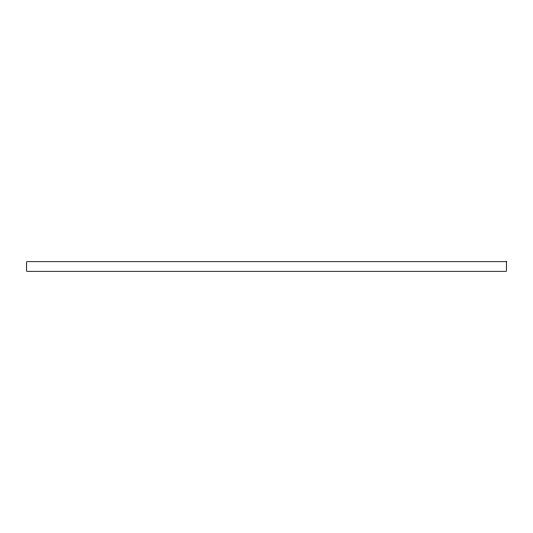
<?xml version="1.0" encoding="UTF-8"?>
<svg xmlns="http://www.w3.org/2000/svg" width="533" height="533" viewBox="0 0 533 533"><rect width="100%" height="100%" fill="white"/><g stroke="black" fill="none" stroke-linecap="round" stroke-linejoin="round"><path stroke-width="0.8" d="M506.35 261.703L26.65 261.703L26.65 271.297L506.35 271.297L506.35 261.703"/></g></svg>
